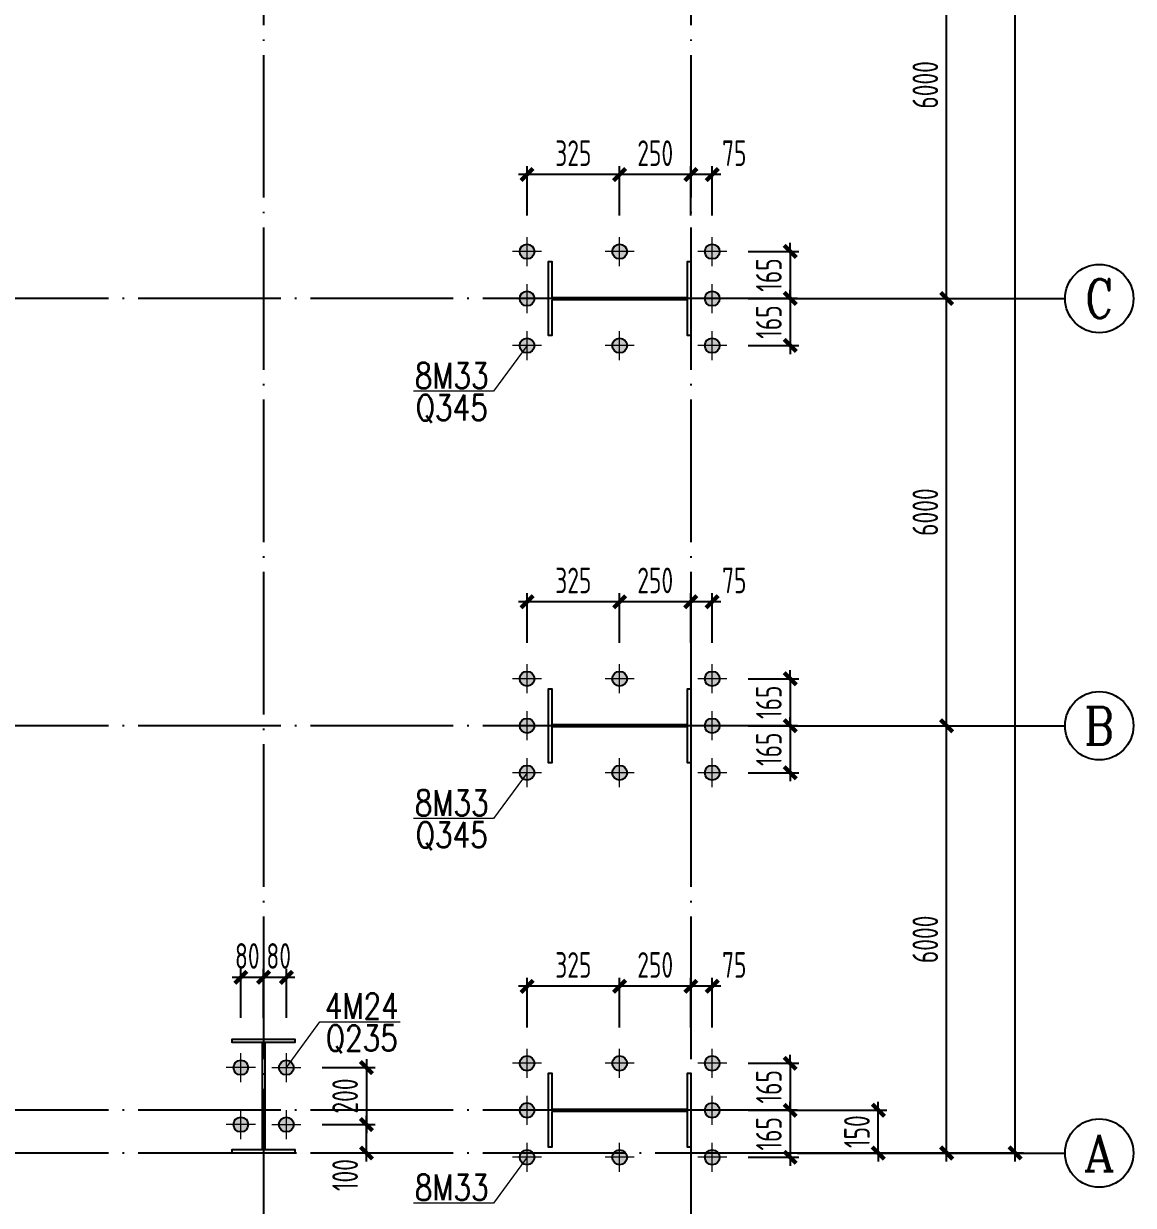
# Model space of a CAD drawing. Extents: x -1389621 to 57380, y -92505 to 283644.
# Drawn here: x -346033 to -330448, y 76332 to 92927 of the extents above; entities that cross this region are included whole.
import ezdxf
from ezdxf.enums import TextEntityAlignment as Align

# ---------------------------------------------------------------- set-up
doc = ezdxf.new("R2010")
doc.units = 0
doc.header["$LTSCALE"] = 100
doc.header["$MEASUREMENT"] = 0
doc.linetypes.add('CENTERX2', pattern=[101.6, 63.5, -12.7, 12.7, -12.7])
doc.linetypes.add('DOTE', pattern=[2.42, 2, -0.2, 0.02, -0.2])
doc.layers.get('0').update_dxf_attribs({"linetype": 'CONTINUOUS'})
doc.layers.get('Defpoints').update_dxf_attribs({"linetype": 'CONTINUOUS'})
for name, color, linetype in [('11000', 4, 'CONTINUOUS'), ('AXIS', 3, 'CONTINUOUS'), ('AXIS_TEXT', 7, 'CONTINUOUS'), ('DIM', 3, 'CONTINUOUS'), ('DOTE', 1, 'DOTE'), ('PUB_DIM', 3, 'CONTINUOUS'), ('柱子', 3, 'CONTINUOUS')]:
    doc.layers.add(name, color=color, linetype=linetype)
doc.layers.add('PUB_TEXT', color=7, linetype='CONTINUOUS', lineweight=15)
doc.layers.add('轴线', color=1, linetype='CENTERX2', lineweight=13)
doc.styles.add('_TCH_AXIS', font='COMPLEX', dxfattribs={"bigfont": 'GBCBIG'})
doc.styles.add('COMPLEX', font='COMPLEX')
doc.styles.add('hztxt', font='txt', dxfattribs={"width": 0.7, "height": 10, "bigfont": 'hztxt.shx'})
doc.styles.add('TSSD_Dimension', font='tssdeng.shx', dxfattribs={"width": 0.7, "bigfont": 'hztxt.shx'})
doc.dimstyles.new('TSSD_100_100', dxfattribs={"dimtxt": 300, "dimasz": 100, "dimexe": 100, "dimexo": 250, "dimgap": 100, "dimtad": 1, "dimdec": 0, "dimzin": 0, "dimdsep": 46, "dimtxsty": 'TSSD_Dimension', "dimblk": 'ARCHTICK', "dimblk1": 'ARCHTICK', "dimblk2": 'ARCHTICK', "dimcen": 0, "dimdle": 100, "dimclrt": 7, "dimadec": 0, "dimazin": 0, "dimtfac": 1, "dimtdec": 0, "dimtix": 1, "dimtmove": 2, "dimatfit": 3, "dimfxl": 0, "dimtolj": 1, "dimtzin": 0, "dimarcsym": 0})

# ---------------------------------------------------------------- blocks, each defined once
blk = doc.blocks.new('_ArchTick')
at = {"color": 0, "linetype": 'ByBlock'}
blk.add_lwpolyline([(-0.71, -0.71, 0.5, 0.5, 0), (0.71, 0.71, 0.5, 0.5, 0)], format="xyseb", dxfattribs=at)
blk = doc.blocks.new('*D451')
at = {"layer": 'Defpoints', "color": 0, "ltscale": 100}
for p in [(-335163, 83067), (-333070, 83067), (-335163, 77067)]:
    blk.add_point(p, dxfattribs=at)
at = {"layer": 'DIM', "color": 0, "lineweight": -2, "ltscale": 100}
for p, q in [((-333070, 76947), (-333070, 83187)), ((-334863, 83067), (-332950, 83067)), ((-334863, 77067), (-332950, 77067))]:
    blk.add_line(p, q, dxfattribs=at)
at = {"layer": 'DIM', "color": 0, "lineweight": -2, "ltscale": 100, "xscale": 120, "yscale": 120, "zscale": 120}
for p, rotation in [((-333070, 83067), 90), ((-333070, 77067), 270)]:
    blk.add_blockref('_ArchTick', p, dxfattribs=dict(at, rotation=rotation))
at = {"layer": 'DIM', "color": 7, "ltscale": 100, "insert": (-333370, 80067), "char_height": 360, "attachment_point": 5, "rotation": 90, "style": 'TSSD_Dimension'}
blk.add_mtext('\\A1;6000', dxfattribs=at)
blk = doc.blocks.new('*D452')
at = {"layer": 'Defpoints', "color": 0, "ltscale": 100}
for p in [(-335163, 89067), (-333070, 89067), (-335163, 83067)]:
    blk.add_point(p, dxfattribs=at)
at = {"layer": 'DIM', "color": 0, "lineweight": -2, "ltscale": 100}
for p, q in [((-333070, 82947), (-333070, 89187)), ((-334863, 89067), (-332950, 89067)), ((-334863, 83067), (-332950, 83067))]:
    blk.add_line(p, q, dxfattribs=at)
at = {"layer": 'DIM', "color": 0, "lineweight": -2, "ltscale": 100, "xscale": 120, "yscale": 120, "zscale": 120}
for p, rotation in [((-333070, 89067), 90), ((-333070, 83067), 270)]:
    blk.add_blockref('_ArchTick', p, dxfattribs=dict(at, rotation=rotation))
at = {"layer": 'DIM', "color": 7, "ltscale": 100, "insert": (-333370, 86067), "char_height": 360, "attachment_point": 5, "rotation": 90, "style": 'TSSD_Dimension'}
blk.add_mtext('\\A1;6000', dxfattribs=at)
blk = doc.blocks.new('*D453')
at = {"layer": 'Defpoints', "color": 0, "ltscale": 100}
for p in [(-335163, 95067), (-333070, 95067), (-335163, 89067)]:
    blk.add_point(p, dxfattribs=at)
at = {"layer": 'DIM', "color": 0, "lineweight": -2, "ltscale": 100}
for p, q in [((-333070, 88947), (-333070, 95187)), ((-334863, 95067), (-332950, 95067)), ((-334863, 89067), (-332950, 89067))]:
    blk.add_line(p, q, dxfattribs=at)
at = {"layer": 'DIM', "color": 0, "lineweight": -2, "ltscale": 100, "xscale": 120, "yscale": 120, "zscale": 120}
for p, rotation in [((-333070, 95067), 90), ((-333070, 89067), 270)]:
    blk.add_blockref('_ArchTick', p, dxfattribs=dict(at, rotation=rotation))
at = {"layer": 'DIM', "color": 7, "ltscale": 100, "insert": (-333370, 92067), "char_height": 360, "attachment_point": 5, "rotation": 90, "style": 'TSSD_Dimension'}
blk.add_mtext('\\A1;6000', dxfattribs=at)
blk = doc.blocks.new('*D463')
at = {"layer": 'Defpoints', "color": 0, "ltscale": 100}
for p in [(-335403, 149067), (-332110, 149067), (-335403, 77067)]:
    blk.add_point(p, dxfattribs=at)
at = {"layer": 'DIM', "color": 0, "lineweight": -2, "ltscale": 100}
for p, q in [((-335103, 149067), (-331990, 149067)), ((-332110, 76947), (-332110, 149187)), ((-335103, 77067), (-331990, 77067))]:
    blk.add_line(p, q, dxfattribs=at)
at = {"layer": 'DIM', "color": 0, "lineweight": -2, "ltscale": 100, "xscale": 120, "yscale": 120, "zscale": 120}
for p, rotation in [((-332110, 149067), 90), ((-332110, 77067), 270)]:
    blk.add_blockref('_ArchTick', p, dxfattribs=dict(at, rotation=rotation))
at = {"layer": 'DIM', "color": 7, "ltscale": 100, "insert": (-332410, 113067), "char_height": 360, "attachment_point": 5, "rotation": 90, "style": 'TSSD_Dimension'}
blk.add_mtext('\\A1;72000', dxfattribs=at)
blk = doc.blocks.new('_AXISO')
blk.add_circle((0, 0), 0.5)
at = {"layer": 'AXIS_TEXT', "style": 'COMPLEX', "width": 1.041667}
blk.add_attdef('A', text='', height=0.56, dxfattribs=at).set_placement((-0.25, -0.28), (0.25, -0.28), align=Align.FIT)
blk = doc.blocks.new('*D480')
at = {"layer": 'Defpoints', "color": 0, "ltscale": 100}
for p in [(-335623, 77667), (-334030, 77667), (-335623, 77067)]:
    blk.add_point(p, dxfattribs=at)
at = {"layer": 'DIM', "color": 0, "lineweight": -2, "ltscale": 100}
for p, q in [((-334030, 77667), (-334030, 77787)), ((-335323, 77667), (-333910, 77667)), ((-334030, 77067), (-334030, 77667)), ((-335323, 77067), (-333910, 77067)), ((-334030, 77067), (-334030, 76947))]:
    blk.add_line(p, q, dxfattribs=at)
at = {"layer": 'DIM', "color": 0, "lineweight": -2, "ltscale": 100, "xscale": 120, "yscale": 120, "zscale": 120}
for p, rotation in [((-334030, 77667), 270), ((-334030, 77067), 90)]:
    blk.add_blockref('_ArchTick', p, dxfattribs=dict(at, rotation=rotation))
at = {"layer": 'DIM', "color": 7, "ltscale": 100, "insert": (-334330, 77367), "char_height": 360, "attachment_point": 5, "rotation": 90, "style": 'TSSD_Dimension'}
blk.add_mtext('\\A1;150', dxfattribs=at)
blk = doc.blocks.new('*D487')
at = {"layer": 'Defpoints', "color": 0, "ltscale": 100}
for p in [(-336159, 83727), (-336159, 83067), (-335267, 83067)]:
    blk.add_point(p, dxfattribs=at)
at = {"layer": 'DIM', "color": 0, "lineweight": -2, "ltscale": 100}
for p, q in [((-335267, 83727), (-335267, 83847)), ((-335859, 83727), (-335147, 83727)), ((-335267, 83727), (-335267, 83067)), ((-335859, 83067), (-335147, 83067)), ((-335267, 83067), (-335267, 82947))]:
    blk.add_line(p, q, dxfattribs=at)
at = {"layer": 'DIM', "color": 0, "lineweight": -2, "ltscale": 100, "xscale": 120, "yscale": 120, "zscale": 120}
for p, rotation in [((-335267, 83727), 270), ((-335267, 83067), 90)]:
    blk.add_blockref('_ArchTick', p, dxfattribs=dict(at, rotation=rotation))
at = {"layer": 'DIM', "color": 7, "ltscale": 100, "insert": (-335567, 83397), "char_height": 360, "attachment_point": 5, "rotation": 90, "style": 'TSSD_Dimension'}
blk.add_mtext('\\A1;165', dxfattribs=at)
blk = doc.blocks.new('*D488')
at = {"layer": 'Defpoints', "color": 0, "ltscale": 100}
for p in [(-336663, 84808), (-336663, 83931), (-336363, 83931)]:
    blk.add_point(p, dxfattribs=at)
at = {"layer": 'DIM', "color": 0, "lineweight": -2, "ltscale": 100}
for p, q in [((-336243, 84808), (-336783, 84808)), ((-336663, 84231), (-336663, 84928)), ((-336363, 84231), (-336363, 84928))]:
    blk.add_line(p, q, dxfattribs=at)
at = {"layer": 'DIM', "color": 0, "lineweight": -2, "ltscale": 100, "xscale": 120, "yscale": 120, "zscale": 120, "rotation": 180}
blk.add_blockref('_ArchTick', (-336663, 84808), dxfattribs=at)
at = {"layer": 'DIM', "color": 0, "lineweight": -2, "ltscale": 100, "xscale": 120, "yscale": 120, "zscale": 120}
blk.add_blockref('_ArchTick', (-336363, 84808), dxfattribs=at)
at = {"layer": 'DIM', "color": 7, "ltscale": 100, "insert": (-336053, 85108), "char_height": 360, "attachment_point": 5, "style": 'TSSD_Dimension'}
blk.add_mtext('\\A1;75', dxfattribs=at)
blk = doc.blocks.new('*D489')
at = {"layer": 'Defpoints', "color": 0, "ltscale": 100}
for p in [(-337663, 84808), (-337663, 83931), (-336663, 83931)]:
    blk.add_point(p, dxfattribs=at)
at = {"layer": 'DIM', "color": 0, "lineweight": -2, "ltscale": 100}
for p, q in [((-336543, 84808), (-337783, 84808)), ((-337663, 84231), (-337663, 84928)), ((-336663, 84231), (-336663, 84928))]:
    blk.add_line(p, q, dxfattribs=at)
at = {"layer": 'DIM', "color": 0, "lineweight": -2, "ltscale": 100, "xscale": 120, "yscale": 120, "zscale": 120, "rotation": 180}
blk.add_blockref('_ArchTick', (-337663, 84808), dxfattribs=at)
at = {"layer": 'DIM', "color": 0, "lineweight": -2, "ltscale": 100, "xscale": 120, "yscale": 120, "zscale": 120}
blk.add_blockref('_ArchTick', (-336663, 84808), dxfattribs=at)
at = {"layer": 'DIM', "color": 7, "ltscale": 100, "insert": (-337163, 85108), "char_height": 360, "attachment_point": 5, "style": 'TSSD_Dimension'}
blk.add_mtext('\\A1;250', dxfattribs=at)
blk = doc.blocks.new('*D490')
at = {"layer": 'Defpoints', "color": 0, "ltscale": 100}
for p in [(-338963, 84808), (-338963, 83931), (-337663, 83931)]:
    blk.add_point(p, dxfattribs=at)
at = {"layer": 'DIM', "color": 0, "lineweight": -2, "ltscale": 100}
for p, q in [((-337543, 84808), (-339083, 84808)), ((-338963, 84231), (-338963, 84928)), ((-337663, 84231), (-337663, 84928))]:
    blk.add_line(p, q, dxfattribs=at)
at = {"layer": 'DIM', "color": 0, "lineweight": -2, "ltscale": 100, "xscale": 120, "yscale": 120, "zscale": 120, "rotation": 180}
blk.add_blockref('_ArchTick', (-338963, 84808), dxfattribs=at)
at = {"layer": 'DIM', "color": 0, "lineweight": -2, "ltscale": 100, "xscale": 120, "yscale": 120, "zscale": 120}
blk.add_blockref('_ArchTick', (-337663, 84808), dxfattribs=at)
at = {"layer": 'DIM', "color": 7, "ltscale": 100, "insert": (-338313, 85108), "char_height": 360, "attachment_point": 5, "style": 'TSSD_Dimension'}
blk.add_mtext('\\A1;325', dxfattribs=at)
blk = doc.blocks.new('*D491')
at = {"layer": 'Defpoints', "color": 0, "ltscale": 100}
for p in [(-336159, 83067), (-336159, 82407), (-335267, 82407)]:
    blk.add_point(p, dxfattribs=at)
at = {"layer": 'DIM', "color": 0, "lineweight": -2, "ltscale": 100}
for p, q in [((-335267, 83067), (-335267, 83187)), ((-335859, 83067), (-335147, 83067)), ((-335267, 83067), (-335267, 82407)), ((-335859, 82407), (-335147, 82407)), ((-335267, 82407), (-335267, 82287))]:
    blk.add_line(p, q, dxfattribs=at)
at = {"layer": 'DIM', "color": 0, "lineweight": -2, "ltscale": 100, "xscale": 120, "yscale": 120, "zscale": 120}
for p, rotation in [((-335267, 83067), 270), ((-335267, 82407), 90)]:
    blk.add_blockref('_ArchTick', p, dxfattribs=dict(at, rotation=rotation))
at = {"layer": 'DIM', "color": 7, "ltscale": 100, "insert": (-335567, 82737), "char_height": 360, "attachment_point": 5, "rotation": 90, "style": 'TSSD_Dimension'}
blk.add_mtext('\\A1;165', dxfattribs=at)
blk = doc.blocks.new('*D501')
at = {"layer": 'Defpoints', "color": 0, "ltscale": 100}
for p in [(-336159, 89727), (-336159, 89067), (-335267, 89067)]:
    blk.add_point(p, dxfattribs=at)
at = {"layer": 'DIM', "color": 0, "lineweight": -2, "ltscale": 100}
for p, q in [((-335267, 89727), (-335267, 89847)), ((-335859, 89727), (-335147, 89727)), ((-335267, 89727), (-335267, 89067)), ((-335859, 89067), (-335147, 89067)), ((-335267, 89067), (-335267, 88947))]:
    blk.add_line(p, q, dxfattribs=at)
at = {"layer": 'DIM', "color": 0, "lineweight": -2, "ltscale": 100, "xscale": 120, "yscale": 120, "zscale": 120}
for p, rotation in [((-335267, 89727), 270), ((-335267, 89067), 90)]:
    blk.add_blockref('_ArchTick', p, dxfattribs=dict(at, rotation=rotation))
at = {"layer": 'DIM', "color": 7, "ltscale": 100, "insert": (-335567, 89397), "char_height": 360, "attachment_point": 5, "rotation": 90, "style": 'TSSD_Dimension'}
blk.add_mtext('\\A1;165', dxfattribs=at)
blk = doc.blocks.new('*D502')
at = {"layer": 'Defpoints', "color": 0, "ltscale": 100}
for p in [(-336663, 90808), (-336663, 89931), (-336363, 89931)]:
    blk.add_point(p, dxfattribs=at)
at = {"layer": 'DIM', "color": 0, "lineweight": -2, "ltscale": 100}
for p, q in [((-336243, 90808), (-336783, 90808)), ((-336663, 90231), (-336663, 90928)), ((-336363, 90231), (-336363, 90928))]:
    blk.add_line(p, q, dxfattribs=at)
at = {"layer": 'DIM', "color": 0, "lineweight": -2, "ltscale": 100, "xscale": 120, "yscale": 120, "zscale": 120, "rotation": 180}
blk.add_blockref('_ArchTick', (-336663, 90808), dxfattribs=at)
at = {"layer": 'DIM', "color": 0, "lineweight": -2, "ltscale": 100, "xscale": 120, "yscale": 120, "zscale": 120}
blk.add_blockref('_ArchTick', (-336363, 90808), dxfattribs=at)
at = {"layer": 'DIM', "color": 7, "ltscale": 100, "insert": (-336053, 91108), "char_height": 360, "attachment_point": 5, "style": 'TSSD_Dimension'}
blk.add_mtext('\\A1;75', dxfattribs=at)
blk = doc.blocks.new('*D503')
at = {"layer": 'Defpoints', "color": 0, "ltscale": 100}
for p in [(-337663, 90808), (-337663, 89931), (-336663, 89931)]:
    blk.add_point(p, dxfattribs=at)
at = {"layer": 'DIM', "color": 0, "lineweight": -2, "ltscale": 100}
for p, q in [((-336543, 90808), (-337783, 90808)), ((-337663, 90231), (-337663, 90928)), ((-336663, 90231), (-336663, 90928))]:
    blk.add_line(p, q, dxfattribs=at)
at = {"layer": 'DIM', "color": 0, "lineweight": -2, "ltscale": 100, "xscale": 120, "yscale": 120, "zscale": 120, "rotation": 180}
blk.add_blockref('_ArchTick', (-337663, 90808), dxfattribs=at)
at = {"layer": 'DIM', "color": 0, "lineweight": -2, "ltscale": 100, "xscale": 120, "yscale": 120, "zscale": 120}
blk.add_blockref('_ArchTick', (-336663, 90808), dxfattribs=at)
at = {"layer": 'DIM', "color": 7, "ltscale": 100, "insert": (-337163, 91108), "char_height": 360, "attachment_point": 5, "style": 'TSSD_Dimension'}
blk.add_mtext('\\A1;250', dxfattribs=at)
blk = doc.blocks.new('*D504')
at = {"layer": 'Defpoints', "color": 0, "ltscale": 100}
for p in [(-338963, 90808), (-338963, 89931), (-337663, 89931)]:
    blk.add_point(p, dxfattribs=at)
at = {"layer": 'DIM', "color": 0, "lineweight": -2, "ltscale": 100}
for p, q in [((-337543, 90808), (-339083, 90808)), ((-338963, 90231), (-338963, 90928)), ((-337663, 90231), (-337663, 90928))]:
    blk.add_line(p, q, dxfattribs=at)
at = {"layer": 'DIM', "color": 0, "lineweight": -2, "ltscale": 100, "xscale": 120, "yscale": 120, "zscale": 120, "rotation": 180}
blk.add_blockref('_ArchTick', (-338963, 90808), dxfattribs=at)
at = {"layer": 'DIM', "color": 0, "lineweight": -2, "ltscale": 100, "xscale": 120, "yscale": 120, "zscale": 120}
blk.add_blockref('_ArchTick', (-337663, 90808), dxfattribs=at)
at = {"layer": 'DIM', "color": 7, "ltscale": 100, "insert": (-338313, 91108), "char_height": 360, "attachment_point": 5, "style": 'TSSD_Dimension'}
blk.add_mtext('\\A1;325', dxfattribs=at)
blk = doc.blocks.new('*D505')
at = {"layer": 'Defpoints', "color": 0, "ltscale": 100}
for p in [(-336159, 89067), (-336159, 88407), (-335267, 88407)]:
    blk.add_point(p, dxfattribs=at)
at = {"layer": 'DIM', "color": 0, "lineweight": -2, "ltscale": 100}
for p, q in [((-335267, 89067), (-335267, 89187)), ((-335859, 89067), (-335147, 89067)), ((-335267, 89067), (-335267, 88407)), ((-335859, 88407), (-335147, 88407)), ((-335267, 88407), (-335267, 88287))]:
    blk.add_line(p, q, dxfattribs=at)
at = {"layer": 'DIM', "color": 0, "lineweight": -2, "ltscale": 100, "xscale": 120, "yscale": 120, "zscale": 120}
for p, rotation in [((-335267, 89067), 270), ((-335267, 88407), 90)]:
    blk.add_blockref('_ArchTick', p, dxfattribs=dict(at, rotation=rotation))
at = {"layer": 'DIM', "color": 7, "ltscale": 100, "insert": (-335567, 88737), "char_height": 360, "attachment_point": 5, "rotation": 90, "style": 'TSSD_Dimension'}
blk.add_mtext('\\A1;165', dxfattribs=at)
blk = doc.blocks.new('*D515')
at = {"layer": 'Defpoints', "color": 0, "ltscale": 100}
for p in [(-336159, 78327), (-336159, 77667), (-335267, 77667)]:
    blk.add_point(p, dxfattribs=at)
at = {"layer": 'DIM', "color": 0, "lineweight": -2, "ltscale": 100}
for p, q in [((-335267, 78327), (-335267, 78447)), ((-335859, 78327), (-335147, 78327)), ((-335267, 78327), (-335267, 77667)), ((-335859, 77667), (-335147, 77667)), ((-335267, 77667), (-335267, 77547))]:
    blk.add_line(p, q, dxfattribs=at)
at = {"layer": 'DIM', "color": 0, "lineweight": -2, "ltscale": 100, "xscale": 120, "yscale": 120, "zscale": 120}
for p, rotation in [((-335267, 78327), 270), ((-335267, 77667), 90)]:
    blk.add_blockref('_ArchTick', p, dxfattribs=dict(at, rotation=rotation))
at = {"layer": 'DIM', "color": 7, "ltscale": 100, "insert": (-335567, 77997), "char_height": 360, "attachment_point": 5, "rotation": 90, "style": 'TSSD_Dimension'}
blk.add_mtext('\\A1;165', dxfattribs=at)
blk = doc.blocks.new('*D516')
at = {"layer": 'Defpoints', "color": 0, "ltscale": 100}
for p in [(-336663, 79408), (-336663, 78531), (-336363, 78531)]:
    blk.add_point(p, dxfattribs=at)
at = {"layer": 'DIM', "color": 0, "lineweight": -2, "ltscale": 100}
for p, q in [((-336663, 78831), (-336663, 79528)), ((-336363, 78831), (-336363, 79528)), ((-336243, 79408), (-336783, 79408))]:
    blk.add_line(p, q, dxfattribs=at)
at = {"layer": 'DIM', "color": 0, "lineweight": -2, "ltscale": 100, "xscale": 120, "yscale": 120, "zscale": 120, "rotation": 180}
blk.add_blockref('_ArchTick', (-336663, 79408), dxfattribs=at)
at = {"layer": 'DIM', "color": 0, "lineweight": -2, "ltscale": 100, "xscale": 120, "yscale": 120, "zscale": 120}
blk.add_blockref('_ArchTick', (-336363, 79408), dxfattribs=at)
at = {"layer": 'DIM', "color": 7, "ltscale": 100, "insert": (-336053, 79708), "char_height": 360, "attachment_point": 5, "style": 'TSSD_Dimension'}
blk.add_mtext('\\A1;75', dxfattribs=at)
blk = doc.blocks.new('*D517')
at = {"layer": 'Defpoints', "color": 0, "ltscale": 100}
for p in [(-337663, 79408), (-337663, 78531), (-336663, 78531)]:
    blk.add_point(p, dxfattribs=at)
at = {"layer": 'DIM', "color": 0, "lineweight": -2, "ltscale": 100}
for p, q in [((-337663, 78831), (-337663, 79528)), ((-336663, 78831), (-336663, 79528)), ((-336543, 79408), (-337783, 79408))]:
    blk.add_line(p, q, dxfattribs=at)
at = {"layer": 'DIM', "color": 0, "lineweight": -2, "ltscale": 100, "xscale": 120, "yscale": 120, "zscale": 120, "rotation": 180}
blk.add_blockref('_ArchTick', (-337663, 79408), dxfattribs=at)
at = {"layer": 'DIM', "color": 0, "lineweight": -2, "ltscale": 100, "xscale": 120, "yscale": 120, "zscale": 120}
blk.add_blockref('_ArchTick', (-336663, 79408), dxfattribs=at)
at = {"layer": 'DIM', "color": 7, "ltscale": 100, "insert": (-337163, 79708), "char_height": 360, "attachment_point": 5, "style": 'TSSD_Dimension'}
blk.add_mtext('\\A1;250', dxfattribs=at)
blk = doc.blocks.new('*D518')
at = {"layer": 'Defpoints', "color": 0, "ltscale": 100}
for p in [(-338963, 79408), (-338963, 78531), (-337663, 78531)]:
    blk.add_point(p, dxfattribs=at)
at = {"layer": 'DIM', "color": 0, "lineweight": -2, "ltscale": 100}
for p, q in [((-338963, 78831), (-338963, 79528)), ((-337663, 78831), (-337663, 79528)), ((-337543, 79408), (-339083, 79408))]:
    blk.add_line(p, q, dxfattribs=at)
at = {"layer": 'DIM', "color": 0, "lineweight": -2, "ltscale": 100, "xscale": 120, "yscale": 120, "zscale": 120, "rotation": 180}
blk.add_blockref('_ArchTick', (-338963, 79408), dxfattribs=at)
at = {"layer": 'DIM', "color": 0, "lineweight": -2, "ltscale": 100, "xscale": 120, "yscale": 120, "zscale": 120}
blk.add_blockref('_ArchTick', (-337663, 79408), dxfattribs=at)
at = {"layer": 'DIM', "color": 7, "ltscale": 100, "insert": (-338313, 79708), "char_height": 360, "attachment_point": 5, "style": 'TSSD_Dimension'}
blk.add_mtext('\\A1;325', dxfattribs=at)
blk = doc.blocks.new('*D519')
at = {"layer": 'Defpoints', "color": 0, "ltscale": 100}
for p in [(-336159, 77667), (-336159, 77007), (-335267, 77007)]:
    blk.add_point(p, dxfattribs=at)
at = {"layer": 'DIM', "color": 0, "lineweight": -2, "ltscale": 100}
for p, q in [((-335267, 77667), (-335267, 77787)), ((-335859, 77667), (-335147, 77667)), ((-335267, 77667), (-335267, 77007)), ((-335859, 77007), (-335147, 77007)), ((-335267, 77007), (-335267, 76887))]:
    blk.add_line(p, q, dxfattribs=at)
at = {"layer": 'DIM', "color": 0, "lineweight": -2, "ltscale": 100, "xscale": 120, "yscale": 120, "zscale": 120}
for p, rotation in [((-335267, 77667), 270), ((-335267, 77007), 90)]:
    blk.add_blockref('_ArchTick', p, dxfattribs=dict(at, rotation=rotation))
at = {"layer": 'DIM', "color": 7, "ltscale": 100, "insert": (-335567, 77337), "char_height": 360, "attachment_point": 5, "rotation": 90, "style": 'TSSD_Dimension'}
blk.add_mtext('\\A1;165', dxfattribs=at)
blk = doc.blocks.new('*D694')
at = {"layer": 'Defpoints', "color": 0, "ltscale": 100}
for p in [(-342343, 79534), (-342663, 78667), (-342343, 78667)]:
    blk.add_point(p, dxfattribs=at)
at = {"layer": 'DIM', "color": 0, "lineweight": -2, "ltscale": 100}
for p, q in [((-342783, 79534), (-342223, 79534)), ((-342663, 78967), (-342663, 79654)), ((-342343, 78967), (-342343, 79654))]:
    blk.add_line(p, q, dxfattribs=at)
at = {"layer": 'DIM', "color": 0, "lineweight": -2, "ltscale": 100, "xscale": 120, "yscale": 120, "zscale": 120, "rotation": 180}
blk.add_blockref('_ArchTick', (-342663, 79534), dxfattribs=at)
at = {"layer": 'DIM', "color": 0, "lineweight": -2, "ltscale": 100, "xscale": 120, "yscale": 120, "zscale": 120}
blk.add_blockref('_ArchTick', (-342343, 79534), dxfattribs=at)
at = {"layer": 'DIM', "color": 7, "ltscale": 100, "insert": (-342451, 79834), "char_height": 360, "attachment_point": 5, "style": 'TSSD_Dimension'}
blk.add_mtext('\\A1;80', dxfattribs=at)
blk = doc.blocks.new('*D695')
at = {"layer": 'Defpoints', "color": 0, "ltscale": 100}
for p in [(-342663, 79534), (-342983, 78667), (-342663, 78667)]:
    blk.add_point(p, dxfattribs=at)
at = {"layer": 'DIM', "color": 0, "lineweight": -2, "ltscale": 100}
for p, q in [((-343103, 79534), (-342543, 79534)), ((-342983, 78967), (-342983, 79654)), ((-342663, 78967), (-342663, 79654))]:
    blk.add_line(p, q, dxfattribs=at)
at = {"layer": 'DIM', "color": 0, "lineweight": -2, "ltscale": 100, "xscale": 120, "yscale": 120, "zscale": 120, "rotation": 180}
blk.add_blockref('_ArchTick', (-342983, 79534), dxfattribs=at)
at = {"layer": 'DIM', "color": 0, "lineweight": -2, "ltscale": 100, "xscale": 120, "yscale": 120, "zscale": 120}
blk.add_blockref('_ArchTick', (-342663, 79534), dxfattribs=at)
at = {"layer": 'DIM', "color": 7, "ltscale": 100, "insert": (-342892, 79834), "char_height": 360, "attachment_point": 5, "style": 'TSSD_Dimension'}
blk.add_mtext('\\A1;80', dxfattribs=at)
blk = doc.blocks.new('*D696')
at = {"layer": 'Defpoints', "color": 0, "ltscale": 100}
for p in [(-342139, 78267), (-342139, 77467), (-341218, 77467)]:
    blk.add_point(p, dxfattribs=at)
at = {"layer": 'DIM', "color": 0, "lineweight": -2, "ltscale": 100}
for p, q in [((-341218, 78387), (-341218, 77347)), ((-341839, 78267), (-341098, 78267)), ((-341839, 77467), (-341098, 77467))]:
    blk.add_line(p, q, dxfattribs=at)
at = {"layer": 'DIM', "color": 0, "lineweight": -2, "ltscale": 100, "xscale": 120, "yscale": 120, "zscale": 120}
for p, rotation in [((-341218, 78267), 90), ((-341218, 77467), 270)]:
    blk.add_blockref('_ArchTick', p, dxfattribs=dict(at, rotation=rotation))
at = {"layer": 'DIM', "color": 7, "ltscale": 100, "insert": (-341518, 77867), "char_height": 360, "attachment_point": 5, "rotation": 90, "style": 'TSSD_Dimension'}
blk.add_mtext('\\A1;200', dxfattribs=at)
blk = doc.blocks.new('*D697')
at = {"layer": 'Defpoints', "color": 0, "ltscale": 100}
for p in [(-342139, 77467), (-341218, 77467), (-342139, 77067)]:
    blk.add_point(p, dxfattribs=at)
at = {"layer": 'DIM', "color": 0, "lineweight": -2, "ltscale": 100}
for p, q in [((-341218, 76947), (-341218, 77587)), ((-341839, 77467), (-341098, 77467)), ((-341839, 77067), (-341098, 77067))]:
    blk.add_line(p, q, dxfattribs=at)
at = {"layer": 'DIM', "color": 0, "lineweight": -2, "ltscale": 100, "xscale": 120, "yscale": 120, "zscale": 120}
for p, rotation in [((-341218, 77467), 90), ((-341218, 77067), 270)]:
    blk.add_blockref('_ArchTick', p, dxfattribs=dict(at, rotation=rotation))
at = {"layer": 'DIM', "color": 7, "ltscale": 100, "insert": (-341518, 76757), "char_height": 360, "attachment_point": 5, "rotation": 90, "style": 'TSSD_Dimension'}
blk.add_mtext('\\A1;100', dxfattribs=at)

msp = doc.modelspace()

# ---------------------------------------------------------------- hatches: boundary and pattern name
h = msp.add_hatch(color=256)
edge = h.paths.add_edge_path()
edge.add_arc((-338962.633, 89726.574), 104, 0, 360)
h = msp.add_hatch(color=256)
edge = h.paths.add_edge_path()
edge.add_arc((-337662.633, 89726.574), 104, 0, 360)
h = msp.add_hatch(color=256)
edge = h.paths.add_edge_path()
edge.add_arc((-336362.633, 89726.574), 104, 0, 360)
h = msp.add_hatch(color=256)
edge = h.paths.add_edge_path()
edge.add_arc((-338962.633, 89066.574), 104, 0, 360)
h = msp.add_hatch(color=256)
edge = h.paths.add_edge_path()
edge.add_arc((-336362.633, 89066.574), 104, 0, 360)
h = msp.add_hatch(color=256)
edge = h.paths.add_edge_path()
edge.add_arc((-338962.633, 88406.574), 104, 0, 360)
h = msp.add_hatch(color=256)
edge = h.paths.add_edge_path()
edge.add_arc((-337662.633, 88406.574), 104, 0, 360)
h = msp.add_hatch(color=256)
edge = h.paths.add_edge_path()
edge.add_arc((-336362.633, 88406.574), 104, 0, 360)
h = msp.add_hatch(color=256)
edge = h.paths.add_edge_path()
edge.add_arc((-338962.633, 83726.574), 104, 0, 360)
h = msp.add_hatch(color=256)
edge = h.paths.add_edge_path()
edge.add_arc((-337662.633, 83726.574), 104, 0, 360)
h = msp.add_hatch(color=256)
edge = h.paths.add_edge_path()
edge.add_arc((-336362.633, 83726.574), 104, 0, 360)
h = msp.add_hatch(color=256)
edge = h.paths.add_edge_path()
edge.add_arc((-338962.633, 83066.574), 104, 0, 360)
h = msp.add_hatch(color=256)
edge = h.paths.add_edge_path()
edge.add_arc((-336362.633, 83066.574), 104, 0, 360)
h = msp.add_hatch(color=256)
edge = h.paths.add_edge_path()
edge.add_arc((-338962.633, 82406.574), 104, 0, 360)
h = msp.add_hatch(color=256)
edge = h.paths.add_edge_path()
edge.add_arc((-337662.633, 82406.574), 104, 0, 360)
h = msp.add_hatch(color=256)
edge = h.paths.add_edge_path()
edge.add_arc((-336362.633, 82406.574), 104, 0, 360)
h = msp.add_hatch(color=256)
edge = h.paths.add_edge_path()
edge.add_arc((-342982.633, 78266.574), 104, 0, 360)
h = msp.add_hatch(color=256)
edge = h.paths.add_edge_path()
edge.add_arc((-342342.633, 78266.574), 104, 0, 360)
h = msp.add_hatch(color=256)
edge = h.paths.add_edge_path()
edge.add_arc((-338962.633, 78326.574), 104, 0, 360)
h = msp.add_hatch(color=256)
edge = h.paths.add_edge_path()
edge.add_arc((-337662.633, 78326.574), 104, 0, 360)
h = msp.add_hatch(color=256)
edge = h.paths.add_edge_path()
edge.add_arc((-336362.633, 78326.574), 104, 0, 360)
h = msp.add_hatch(color=256)
edge = h.paths.add_edge_path()
edge.add_arc((-338962.633, 77666.574), 104, 0, 360)
h = msp.add_hatch(color=256)
edge = h.paths.add_edge_path()
edge.add_arc((-336362.633, 77666.574), 104, 0, 360)
h = msp.add_hatch(color=256)
edge = h.paths.add_edge_path()
edge.add_arc((-342982.633, 77466.574), 104, 0, 360)
h = msp.add_hatch(color=256)
edge = h.paths.add_edge_path()
edge.add_arc((-342342.633, 77466.574), 104, 0, 360)
h = msp.add_hatch(color=256)
edge = h.paths.add_edge_path()
edge.add_arc((-338962.633, 77006.574), 104, 0, 360)
h = msp.add_hatch(color=256)
edge = h.paths.add_edge_path()
edge.add_arc((-337662.633, 77006.574), 104, 0, 360)
h = msp.add_hatch(color=256)
edge = h.paths.add_edge_path()
edge.add_arc((-336362.633, 77006.574), 104, 0, 360)

# ---------------------------------------------------------------- linework, layer by layer
at = {"layer": '11000'}
for centre in [(-338962.633, 89726.574), (-337662.633, 89726.574), (-336362.633, 89726.574), (-338962.633, 89066.574), (-336362.633, 89066.574), (-338962.633, 88406.574), (-337662.633, 88406.574), (-336362.633, 88406.574), (-338962.633, 83726.574), (-337662.633, 83726.574), (-336362.633, 83726.574), (-338962.633, 83066.574), (-336362.633, 83066.574), (-338962.633, 82406.574), (-337662.633, 82406.574), (-336362.633, 82406.574), (-342982.633, 78266.574), (-342342.633, 78266.574), (-338962.633, 78326.574), (-337662.633, 78326.574), (-336362.633, 78326.574), (-338962.633, 77666.574), (-336362.633, 77666.574), (-342982.633, 77466.574), (-342342.633, 77466.574), (-338962.633, 77006.574), (-337662.633, 77006.574), (-336362.633, 77006.574)]:
    msp.add_circle(centre, 104, dxfattribs=at)
at = {"layer": 'AXIS'}
for p, q in [((-335162.633, 89066.574), (-331408.024, 89066.574)), ((-335162.633, 83066.574), (-331408.024, 83066.574)), ((-335162.633, 77066.574), (-331408.024, 77066.574))]:
    msp.add_line(p, q, dxfattribs=at)
at = {"layer": 'DOTE', "linetype": 'DOTE', "ltscale": 10}
for p, q in [((-342662.633, 150566.574), (-342662.633, 75566.574)), ((-336662.633, 150566.574), (-336662.633, 75566.574)), ((-335162.633, 89066.574), (-376584.631, 89066.574)), ((-335162.633, 83066.574), (-376584.631, 83066.574)), ((-335162.633, 77666.574), (-372262.633, 77666.574)), ((-335162.633, 77066.574), (-376584.631, 77066.574))]:
    msp.add_line(p, q, dxfattribs=at)
at = {"layer": 'PUB_TEXT'}
for p, q in [((-338962.633, 88406.574), (-339433.902, 87763.667)), ((-339433.902, 87763.667), (-340559.554, 87763.667)), ((-338962.633, 82406.574), (-339433.902, 81763.667)), ((-339433.902, 81763.667), (-340559.554, 81763.667)), ((-342342.633, 78266.574), (-341871.365, 78909.48)), ((-341871.365, 78909.48), (-340745.713, 78909.48)), ((-338962.633, 77006.574), (-339433.902, 76363.667)), ((-339433.902, 76363.667), (-340559.554, 76363.667))]:
    msp.add_line(p, q, dxfattribs=at)
at = {"layer": '柱子', "ltscale": 100}
for points in [[(-338614.633, 89050.574), (-338614.633, 88546.574), (-338662.633, 88546.574), (-338662.633, 89586.574), (-338614.633, 89586.574), (-338614.633, 89082.574), (-336710.633, 89082.574), (-336710.633, 89586.574), (-336662.633, 89586.574), (-336662.633, 88546.574), (-336710.633, 88546.574), (-336710.633, 89050.574)], [(-338614.633, 83050.574), (-338614.633, 82546.574), (-338662.633, 82546.574), (-338662.633, 83586.574), (-338614.633, 83586.574), (-338614.633, 83082.574), (-336710.633, 83082.574), (-336710.633, 83586.574), (-336662.633, 83586.574), (-336662.633, 82546.574), (-336710.633, 82546.574), (-336710.633, 83050.574)], [(-342646.633, 77114.574), (-342222.633, 77114.574), (-342222.633, 77066.574), (-343102.633, 77066.574), (-343102.633, 77114.574), (-342678.633, 77114.574), (-342678.633, 78618.574), (-343102.633, 78618.574), (-343102.633, 78666.574), (-342222.633, 78666.574), (-342222.633, 78618.574), (-342646.633, 78618.574)], [(-338614.633, 77650.574), (-338614.633, 77146.574), (-338662.633, 77146.574), (-338662.633, 78186.574), (-338614.633, 78186.574), (-338614.633, 77682.574), (-336710.633, 77682.574), (-336710.633, 78186.574), (-336662.633, 78186.574), (-336662.633, 77146.574), (-336710.633, 77146.574), (-336710.633, 77650.574)]]:
    msp.add_lwpolyline(points, close=True, dxfattribs=at)
at = {"layer": '轴线'}
for p, q in [((-338962.633, 89522.574), (-338962.633, 89930.574)), ((-337662.633, 89522.574), (-337662.633, 89930.574)), ((-336362.633, 89522.574), (-336362.633, 89930.574)), ((-338758.633, 89726.574), (-339166.633, 89726.574)), ((-337458.633, 89726.574), (-337866.633, 89726.574)), ((-336158.633, 89726.574), (-336566.633, 89726.574)), ((-338962.633, 88862.574), (-338962.633, 89270.574)), ((-336362.633, 88862.574), (-336362.633, 89270.574)), ((-338758.633, 89066.574), (-339166.633, 89066.574)), ((-336158.633, 89066.574), (-336566.633, 89066.574)), ((-338962.633, 88202.574), (-338962.633, 88610.574)), ((-337662.633, 88202.574), (-337662.633, 88610.574)), ((-336362.633, 88202.574), (-336362.633, 88610.574)), ((-338758.633, 88406.574), (-339166.633, 88406.574)), ((-337458.633, 88406.574), (-337866.633, 88406.574)), ((-336158.633, 88406.574), (-336566.633, 88406.574)), ((-338962.633, 83522.574), (-338962.633, 83930.574)), ((-337662.633, 83522.574), (-337662.633, 83930.574)), ((-336362.633, 83522.574), (-336362.633, 83930.574)), ((-338758.633, 83726.574), (-339166.633, 83726.574)), ((-337458.633, 83726.574), (-337866.633, 83726.574)), ((-336158.633, 83726.574), (-336566.633, 83726.574)), ((-338962.633, 82862.574), (-338962.633, 83270.574)), ((-336362.633, 82862.574), (-336362.633, 83270.574)), ((-338758.633, 83066.574), (-339166.633, 83066.574)), ((-336158.633, 83066.574), (-336566.633, 83066.574)), ((-338962.633, 82202.574), (-338962.633, 82610.574)), ((-337662.633, 82202.574), (-337662.633, 82610.574)), ((-336362.633, 82202.574), (-336362.633, 82610.574)), ((-338758.633, 82406.574), (-339166.633, 82406.574)), ((-337458.633, 82406.574), (-337866.633, 82406.574)), ((-336158.633, 82406.574), (-336566.633, 82406.574)), ((-338962.633, 78122.574), (-338962.633, 78530.574)), ((-337662.633, 78122.574), (-337662.633, 78530.574)), ((-336362.633, 78122.574), (-336362.633, 78530.574)), ((-342982.633, 78062.574), (-342982.633, 78470.574)), ((-342342.633, 78062.574), (-342342.633, 78470.574)), ((-342778.633, 78266.574), (-343186.633, 78266.574)), ((-342546.633, 78266.574), (-342138.633, 78266.574)), ((-338758.633, 78326.574), (-339166.633, 78326.574)), ((-337458.633, 78326.574), (-337866.633, 78326.574)), ((-336158.633, 78326.574), (-336566.633, 78326.574)), ((-338962.633, 77462.574), (-338962.633, 77870.574)), ((-336362.633, 77462.574), (-336362.633, 77870.574)), ((-342982.633, 77262.574), (-342982.633, 77670.574)), ((-342342.633, 77262.574), (-342342.633, 77670.574)), ((-338758.633, 77666.574), (-339166.633, 77666.574)), ((-336158.633, 77666.574), (-336566.633, 77666.574)), ((-342778.633, 77466.574), (-343186.633, 77466.574)), ((-342546.633, 77466.574), (-342138.633, 77466.574)), ((-338962.633, 76802.574), (-338962.633, 77210.574)), ((-337662.633, 76802.574), (-337662.633, 77210.574)), ((-336362.633, 76802.574), (-336362.633, 77210.574)), ((-338758.633, 77006.574), (-339166.633, 77006.574)), ((-337458.633, 77006.574), (-337866.633, 77006.574)), ((-336158.633, 77006.574), (-336566.633, 77006.574))]:
    msp.add_line(p, q, dxfattribs=at)

# ---------------------------------------------------------------- block references
at = {"layer": 'AXIS'}
ref = msp.add_blockref('_AXISO', (-330928.024, 89066.574), dxfattribs=dict(at, xscale=960, yscale=960, zscale=960))
ref.add_attrib('A', 'C', dxfattribs={"layer": 'AXIS_TEXT', "ltscale": 0.5, "height": 546.829, "style": '_TCH_AXIS'}).set_placement((-331123.32, 88793.159), (-330732.728, 88793.159), align=Align.FIT)
ref = msp.add_blockref('_AXISO', (-330928.024, 83066.574), dxfattribs=dict(at, xscale=960, yscale=960, zscale=960))
ref.add_attrib('A', 'B', dxfattribs={"layer": 'AXIS_TEXT', "ltscale": 0.5, "height": 522.309, "style": '_TCH_AXIS'}).set_placement((-331139.435, 82805.419), (-330716.614, 82805.419), align=Align.FIT)
ref = msp.add_blockref('_AXISO', (-330928.024, 77066.574), dxfattribs=dict(at, xscale=960, yscale=960, zscale=960))
ref.add_attrib('A', 'A', dxfattribs={"layer": 'AXIS_TEXT', "ltscale": 0.5, "height": 510.22, "style": '_TCH_AXIS'}).set_placement((-331146.69, 76811.464), (-330709.358, 76811.464), align=Align.FIT)

# ---------------------------------------------------------------- texts
at = {"layer": 'PUB_DIM', "color": 7, "linetype": 'Continuous', "style": 'hztxt', "width": 0.8}
for s, p in [('8M33', (-340021.046, 87983.608)), ('Q345', (-340021.046, 87517.997)), ('8M33', (-340021.046, 81983.608)), ('Q345', (-340021.046, 81517.997)), ('4M24', (-341284.221, 79129.421)), ('Q235', (-341284.221, 78663.81)), ('8M33', (-340021.046, 76583.608))]:
    msp.add_text(s, height=360, dxfattribs=at).set_placement(p, align=Align.MIDDLE)

# ---------------------------------------------------------------- dimensions: what is measured, and where the dimension line sits
at = {"layer": 'DIM', "ltscale": 100}
for p1, p2, distance, picture, middle in [((-335402.633, 77066.574), (-335402.633, 149066.574), -3292.902, '*D463', (-332409.731, 113066.574)), ((-335162.633, 89066.574), (-335162.633, 95066.574), -2092.902, '*D453', (-333369.731, 92066.574)), ((-335162.633, 83066.574), (-335162.633, 89066.574), -2092.902, '*D452', (-333369.731, 86066.574)), ((-335162.633, 77066.574), (-335162.633, 83066.574), -2092.902, '*D451', (-333369.731, 80066.574))]:
    dim = msp.add_aligned_dim(p1=p1, p2=p2, distance=distance, dimstyle='TSSD_100_100', override={"dimscale": 1.2}, dxfattribs=at)
    dim.commit()
    dim.dimension.update_dxf_attribs({"geometry": picture, "text_midpoint": middle})
for base, p1, p2, angle, text, picture, middle in [((-338962.633, 90807.694), (-337662.633, 89930.574), (-338962.633, 89930.574), 180, '325', '*D504', (-338312.633, 91107.694)), ((-337662.633, 90807.694), (-336662.633, 89930.574), (-337662.633, 89930.574), 180, '250', '*D503', (-337162.633, 91107.694)), ((-335267.452, 89066.574), (-336158.633, 89726.574), (-336158.633, 89066.574), 90, '165', '*D501', (-335567.452, 89396.574)), ((-335267.452, 88406.574), (-336158.633, 89066.574), (-336158.633, 88406.574), 90, '165', '*D505', (-335567.452, 88736.574)), ((-338962.633, 84807.694), (-337662.633, 83930.574), (-338962.633, 83930.574), 180, '325', '*D490', (-338312.633, 85107.694)), ((-337662.633, 84807.694), (-336662.633, 83930.574), (-337662.633, 83930.574), 180, '250', '*D489', (-337162.633, 85107.694)), ((-335267.452, 83066.574), (-336158.633, 83726.574), (-336158.633, 83066.574), 90, '165', '*D487', (-335567.452, 83396.574)), ((-335267.452, 82406.574), (-336158.633, 83066.574), (-336158.633, 82406.574), 90, '165', '*D491', (-335567.452, 82736.574)), ((-338962.633, 79407.694), (-337662.633, 78530.574), (-338962.633, 78530.574), 180, '325', '*D518', (-338312.633, 79707.694)), ((-337662.633, 79407.694), (-336662.633, 78530.574), (-337662.633, 78530.574), 180, '250', '*D517', (-337162.633, 79707.694)), ((-341218.083, 77466.574), (-342138.633, 78266.574), (-342138.633, 77466.574), 90, '200', '*D696', (-341518.083, 77866.574)), ((-335267.452, 77666.574), (-336158.633, 78326.574), (-336158.633, 77666.574), 90, '165', '*D515', (-335567.452, 77996.574)), ((-335267.452, 77006.574), (-336158.633, 77666.574), (-336158.633, 77006.574), 90, '165', '*D519', (-335567.452, 77336.574))]:
    dim = msp.add_linear_dim(base=base, p1=p1, p2=p2, angle=angle, text=text, dimstyle='TSSD_100_100', override={"dimscale": 1.2}, dxfattribs=at)
    dim.commit()
    dim.dimension.update_dxf_attribs({"geometry": picture, "text_midpoint": middle})
for base, p1, p2, angle, text, picture, middle in [((-336662.633, 90807.694), (-336362.633, 89930.574), (-336662.633, 89930.574), 180, '75', '*D502', (-336052.941, 91107.694)), ((-336662.633, 84807.694), (-336362.633, 83930.574), (-336662.633, 83930.574), 180, '75', '*D488', (-336052.941, 85107.694)), ((-336662.633, 79407.694), (-336362.633, 78530.574), (-336662.633, 78530.574), 180, '75', '*D516', (-336052.941, 79707.694)), ((-341218.083, 77466.574), (-342138.633, 77066.574), (-342138.633, 77466.574), 270, '100', '*D697', (-341518.083, 76756.881))]:
    dim = msp.add_linear_dim(base=base, p1=p1, p2=p2, angle=angle, text=text, dimstyle='TSSD_100_100', override={"dimscale": 1.2}, dxfattribs=at)
    dim.commit()
    dim.dimension.update_dxf_attribs({"geometry": picture, "text_midpoint": middle, "dimtype": 160})
for base, p1, p2, picture, middle in [((-342662.633, 79533.889), (-342982.633, 78666.574), (-342662.633, 78666.574), '*D695', (-342891.893, 79833.889)), ((-342342.633, 79533.889), (-342662.633, 78666.574), (-342342.633, 78666.574), '*D694', (-342451.372, 79833.889))]:
    dim = msp.add_linear_dim(base=base, p1=p1, p2=p2, text='80', dimstyle='TSSD_100_100', override={"dimscale": 1.2}, dxfattribs=at)
    dim.commit()
    dim.dimension.update_dxf_attribs({"geometry": picture, "text_midpoint": middle, "dimtype": 160})
dim = msp.add_aligned_dim(p1=(-335622.633, 77066.574), p2=(-335622.633, 77666.574), distance=-1592.902, text='150', dimstyle='TSSD_100_100', override={"dimscale": 1.2}, dxfattribs=at)
dim.commit()
dim.dimension.update_dxf_attribs({"geometry": '*D480', "text_midpoint": (-334329.731, 77366.574)})

doc.saveas('drawing.dxf')
